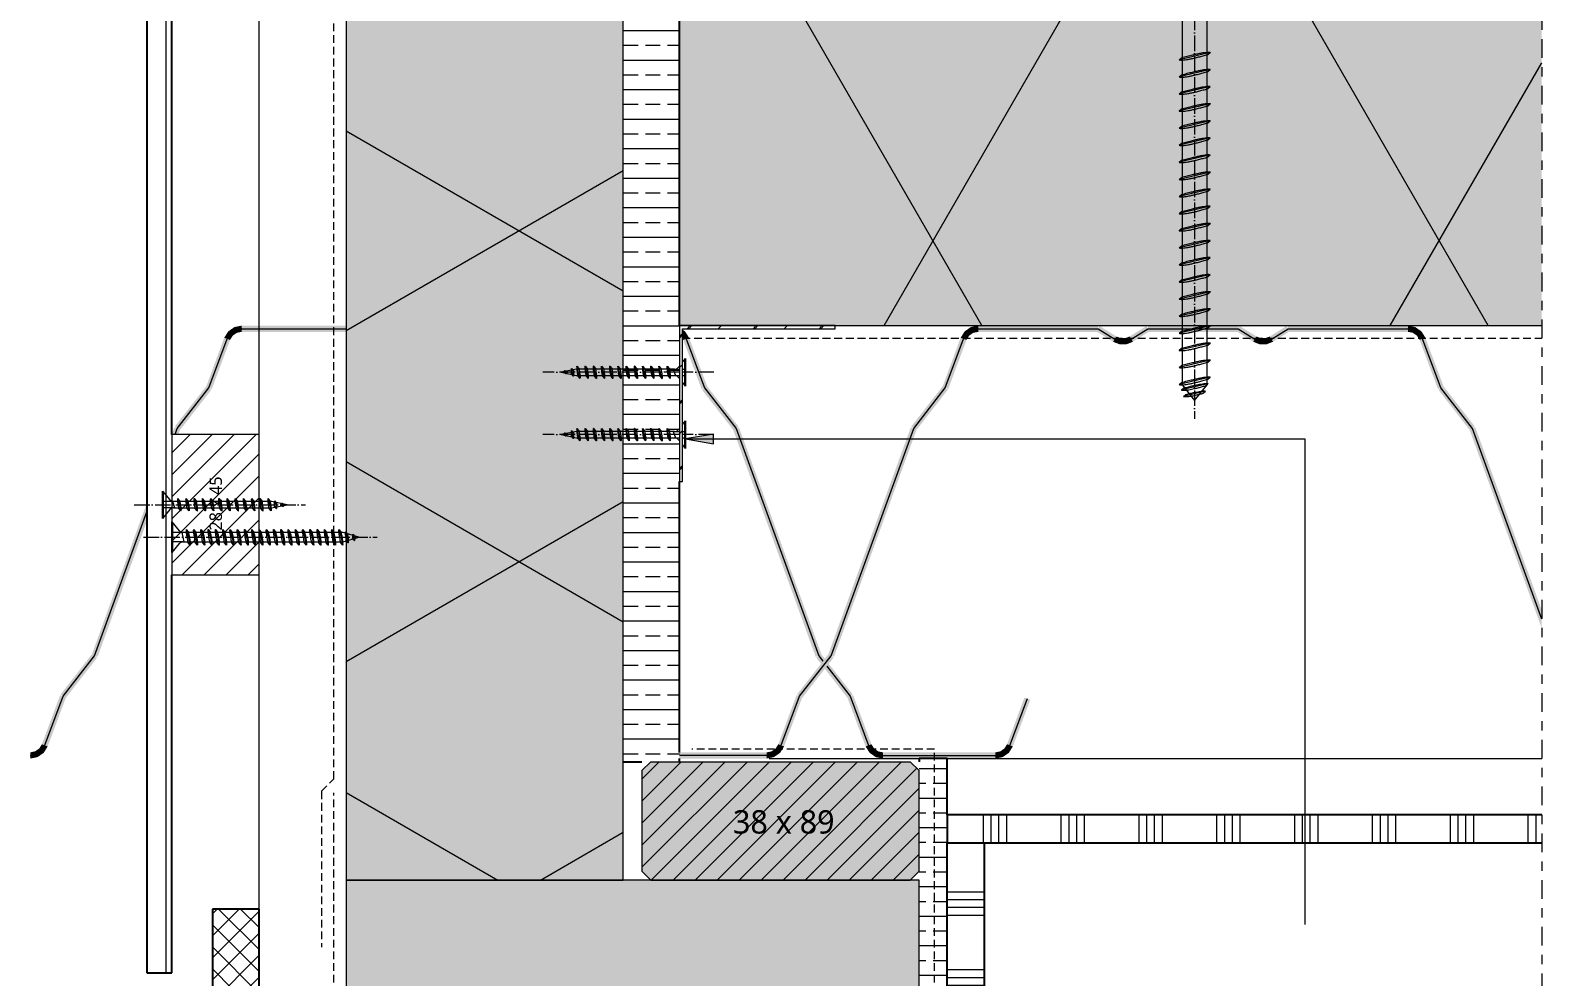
# Model space of a CAD drawing. Header units: millimetres. Extents: x 2927 to 18500, y -7154 to 6447.
# Drawn here: x 14378.9 to 14864.4, y 890.2 to 1194.1 of the extents above; entities that cross this region are included whole.
import ezdxf

# ---------------------------------------------------------------- set-up
doc = ezdxf.new("R2010")
doc.units = ezdxf.units.MM
for name, pattern in [('MV_center', [15, 6, -3, 3, -3]), ('MV_hartlijn_staal', [6.6, 5, -0.8, 0, -0.8]), ('MV_hidden', [3.75, 2.5, -1.25])]:
    doc.linetypes.add(name, pattern=pattern)
for name, color, linetype, lineweight in [('A-ANNO-NOTE', 131, 'Continuous', 18), ('A-DETL', 90, 'Continuous', 13), ('A-DETL-GENF', 92, 'Continuous', 18), ('A-DETL-MEDM', 33, 'Continuous', 18), ('G-ANNO-TEXT', 231, 'Continuous', 13)]:
    doc.layers.add(name, color=color, linetype=linetype, lineweight=lineweight)
doc.styles.add('Segoe UI', font='segoeui.ttf', dxfattribs={"height": 7.5})
doc.styles.add('Segoe UI_1', font='segoeui.ttf', dxfattribs={"height": 4})
pattern_1 = [(0, (0, 0), (0, 9.476), []), (0, (0, 4.738), (0, 9.476), [4.738, -2.369])]

# ---------------------------------------------------------------- blocks, each defined once
blk = doc.blocks.new('42_isolatie - Type 1-V307-Details Domera')
at = {"layer": 'A-DETL-GENF'}
blk.add_hatch(color=256, dxfattribs=at).paths.add_polyline_path([(63.4, 0.8), (351.28, 0.8), (351.28, 184.8), (63.4, 184.8), (63.4, 102.02)])
at = {"layer": 'A-DETL-GENF', "lineweight": 13}
h = blk.add_hatch(dxfattribs=at)
h.set_pattern_fill('FP_24', color=256, style=0, pattern_type=2)
h.set_pattern_definition([(60, (-2126.39, 181.76), (-155.885, 90), []), (120, (-2126.39, 181.76), (-155.885, -90), [])])
h.paths.add_polyline_path([(63.4, 0.8), (351.28, 0.8), (351.28, 184.8), (63.4, 184.8), (63.4, 102.02)])
at = {"layer": 'A-DETL-GENF'}
for p, q in [((351.28, 184.8), (63.4, 184.8)), ((351.28, 184.8), (63.4, 184.8)), ((351.28, 95.8), (351.28, 184.8)), ((351.28, 89.8), (351.28, 95.8)), ((351.28, 89.8), (351.28, 95.8)), ((351.28, 86.97), (351.28, 89.8)), ((351.28, 3.63), (351.28, 86.97)), ((63.4, 0.8), (351.28, 0.8)), ((63.4, 0.8), (351.28, 0.8)), ((351.28, 0.8), (351.28, 3.63))]:
    blk.add_line(p, q, dxfattribs=at)
blk = doc.blocks.new('42_isolatie - Type 1-V308-Details Domera')
at = {"layer": 'A-DETL-GENF'}
blk.add_hatch(color=256, dxfattribs=at).paths.add_polyline_path([(251.37, 0.8), (277.28, 0.8), (277.28, 140.8), (124.28, 140.8), (94.28, 110.8), (0.28, 110.8), (0.28, 0.8), (236.66, 0.8)])
at = {"layer": 'A-DETL-GENF', "lineweight": 13}
h = blk.add_hatch(dxfattribs=at)
h.set_pattern_fill('FP_247', color=256, style=0, pattern_type=2)
h.set_pattern_definition([(60, (-857.8, 704), (-121.936, 70.4), []), (120, (-857.8, 704), (-121.936, -70.4), [])])
h.paths.add_polyline_path([(251.37, 0.8), (277.28, 0.8), (277.28, 140.8), (124.28, 140.8), (94.28, 110.8), (0.28, 110.8), (0.28, 0.8), (236.66, 0.8)])
at = {"layer": 'A-DETL-GENF'}
for p, q in [((0.28, 110.8), (0.28, 0.8)), ((0.28, 0.8), (50.28, 0.8)), ((50.28, 0.8), (96.26, 0.8)), ((50.28, 0.8), (96.26, 0.8)), ((96.26, 0.8), (134.78, 0.8)), ((134.78, 0.8), (150.78, 0.8)), ((134.78, 0.8), (150.78, 0.8)), ((150.78, 0.8), (179.78, 0.8)), ((179.78, 0.8), (195.78, 0.8)), ((179.78, 0.8), (195.78, 0.8)), ((195.78, 0.8), (234.3, 0.8)), ((234.3, 0.8), (277.28, 0.8)), ((234.3, 0.8), (277.28, 0.8))]:
    blk.add_line(p, q, dxfattribs=at)
blk = doc.blocks.new('42_isolatie - Type 1-4084902-Details Domera')
at = {"layer": 'A-DETL-GENF'}
blk.add_hatch(color=256, dxfattribs=at).paths.add_polyline_path([(0.28, 0.8), (352.28, 0.8), (352.28, 89.8), (0.28, 89.8), (0.28, 7.02)])
at = {"layer": 'A-DETL-GENF', "lineweight": 13}
h = blk.add_hatch(dxfattribs=at)
h.set_pattern_fill('FP_28', color=256, style=0, pattern_type=2)
h.set_pattern_definition([(60, (-357.56, 184.11), (-79.674, 46), []), (120, (-357.56, 184.11), (-79.674, -46), [])])
h.paths.add_polyline_path([(0.28, 0.8), (352.28, 0.8), (352.28, 89.8), (0.28, 89.8), (0.28, 7.02)])
at = {"layer": 'A-DETL-GENF'}
for p, q in [((352.28, 89.8), (0.28, 89.8)), ((0.28, 89.8), (0.28, 0.8)), ((352.28, 89.8), (0.28, 89.8)), ((0.28, 89.8), (0.28, 0.8)), ((352.28, 0.8), (352.28, 89.8)), ((352.28, 0.8), (352.28, 89.8)), ((0.28, 0.8), (352.28, 0.8)), ((0.28, 0.8), (352.28, 0.8))]:
    blk.add_line(p, q, dxfattribs=at)
blk = doc.blocks.new('28 schroeven 2D - Tellerkop-schroef 10_0x160mm-3429623-Details Domera')
at = {"layer": 'A-DETL-GENF', "linetype": 'MV_hartlijn_staal', "lineweight": 13}
for p, q in [((0, 9.1), (0, 6)), ((0, 4), (0, -165.9))]:
    blk.add_line(p, q, dxfattribs=at)
at = {"layer": 'A-DETL-GENF', "lineweight": 5}
for p, q in [((-16, 0), (-16, 1)), ((-16, 1), (-15, 1)), ((16, 1), (15, 1)), ((16, 0), (16, 1)), ((-16, 0), (16, 0)), ((-4, -3.55), (-4, -155)), ((4, -155), (4, -3.55)), ((5, -48.31), (-5, -50.64)), ((4.25, -48.95), (5, -48.31)), ((-5, -50.64), (-4.25, -50)), ((5, -53.8), (-5, -56.13)), ((-5, -56.13), (-4.25, -55.49)), ((4.25, -54.44), (5, -53.8)), ((5, -59.29), (-5, -61.61)), ((-5, -61.61), (-4.25, -60.97)), ((4.25, -59.93), (5, -59.29)), ((5, -64.77), (-5, -67.1)), ((-5, -67.1), (-4.25, -66.46)), ((4.25, -65.41), (5, -64.77)), ((5, -70.26), (-5, -72.59)), ((-5, -72.59), (-4.25, -71.95)), ((4.25, -70.9), (5, -70.26)), ((5, -75.75), (-5, -78.08)), ((-5, -78.08), (-4.25, -77.44)), ((4.25, -76.39), (5, -75.75)), ((5, -81.23), (-5, -83.56)), ((4.25, -81.87), (5, -81.23)), ((-5, -83.56), (-4.25, -82.92)), ((5, -86.72), (-5, -89.05)), ((4.25, -87.36), (5, -86.72)), ((-5, -89.05), (-4.25, -88.41)), ((5, -92.21), (-5, -94.54)), ((4.25, -92.85), (5, -92.21)), ((-5, -94.54), (-4.25, -93.9)), ((5, -97.7), (-5, -100.02)), ((-5, -100.02), (-4.25, -99.38)), ((4.25, -98.34), (5, -97.7)), ((5, -103.18), (-5, -105.51)), ((-5, -105.51), (-4.25, -104.87)), ((4.25, -103.82), (5, -103.18)), ((5, -108.67), (-5, -111)), ((-5, -111), (-4.25, -110.36)), ((4.25, -109.31), (5, -108.67)), ((5, -114.16), (-5, -116.48)), ((-5, -116.48), (-4.25, -115.84)), ((4.25, -114.8), (5, -114.16)), ((5, -119.64), (-5, -121.97)), ((-5, -121.97), (-4.25, -121.33)), ((4.25, -120.28), (5, -119.64)), ((5, -125.13), (-5, -127.46)), ((4.25, -125.77), (5, -125.13)), ((-5, -127.46), (-4.25, -126.82)), ((5, -130.62), (-5, -132.95)), ((4.25, -131.26), (5, -130.62)), ((-5, -132.95), (-4.25, -132.31)), ((5, -136.1), (-5, -138.43)), ((-5, -138.43), (-4.25, -137.79)), ((4.25, -136.74), (5, -136.1)), ((5, -141.59), (-5, -143.92)), ((-5, -143.92), (-4.25, -143.28)), ((4.25, -142.23), (5, -141.59)), ((5, -147.08), (-5, -149.41)), ((-5, -149.41), (-4.25, -148.77)), ((4.25, -147.72), (5, -147.08)), ((5, -152.57), (-5, -154.89)), ((-5, -154.89), (-4.25, -154.25)), ((4.26, -154.67), (-4.26, -156.66)), ((-4, -155), (0, -160)), ((0, -160), (4, -155)), ((3.51, -155.31), (4.26, -154.67)), ((4.25, -153.21), (5, -152.57)), ((-4.26, -156.66), (-3.51, -156.02)), ((3.52, -157.07), (-3.52, -158.71)), ((-3.52, -158.71), (-2.77, -158.07)), ((2.77, -157.71), (3.52, -157.07))]:
    blk.add_line(p, q, dxfattribs=at)
at = {"layer": 'A-DETL-GENF'}
for p, q in [((-4, -3.55), (-4, 0)), ((4, -3.55), (4, 0))]:
    blk.add_line(p, q, dxfattribs=at)
at = {"layer": 'A-DETL-GENF', "lineweight": 5}
for centre, start, end in [((-6.79, 0.41), 154.1259, 175.8741), ((6.79, 0.41), 4.1259, 25.8741)]:
    blk.add_arc(centre, 8.23, start, end, dxfattribs=at)
for points in [[(-4.25, -50), (4.37, -47.74), (5, -48.31)], [(-5, -50.64), (-3.5, -51.2), (4.25, -48.95)], [(-5, -56.13), (-3.5, -56.69), (4.25, -54.44)], [(-4.25, -55.49), (4.37, -53.23), (5, -53.8)], [(-5, -61.61), (-3.5, -62.17), (4.25, -59.93)], [(-4.25, -60.97), (4.37, -58.71), (5, -59.29)], [(-5, -67.1), (-3.5, -67.66), (4.25, -65.41)], [(-4.25, -66.46), (4.37, -64.2), (5, -64.77)], [(-5, -72.59), (-3.5, -73.15), (4.25, -70.9)], [(-4.25, -71.95), (4.37, -69.69), (5, -70.26)], [(-5, -78.08), (-3.5, -78.63), (4.25, -76.39)], [(-4.25, -77.44), (4.37, -75.17), (5, -75.75)], [(-5, -83.56), (-3.5, -84.12), (4.25, -81.87)], [(-4.25, -82.92), (4.37, -80.66), (5, -81.23)], [(-5, -89.05), (-3.5, -89.61), (4.25, -87.36)], [(-4.25, -88.41), (4.37, -86.15), (5, -86.72)], [(-4.25, -93.9), (4.37, -91.63), (5, -92.21)], [(-5, -94.54), (-3.5, -95.1), (4.25, -92.85)], [(-5, -100.02), (-3.5, -100.58), (4.25, -98.34)], [(-4.25, -99.38), (4.37, -97.12), (5, -97.7)], [(-5, -105.51), (-3.5, -106.07), (4.25, -103.82)], [(-4.25, -104.87), (4.37, -102.61), (5, -103.18)], [(-5, -111), (-3.5, -111.56), (4.25, -109.31)], [(-4.25, -110.36), (4.37, -108.1), (5, -108.67)], [(-5, -116.48), (-3.5, -117.04), (4.25, -114.8)], [(-4.25, -115.84), (4.37, -113.58), (5, -114.16)], [(-5, -121.97), (-3.5, -122.53), (4.25, -120.28)], [(-4.25, -121.33), (4.37, -119.07), (5, -119.64)], [(-5, -127.46), (-3.5, -128.02), (4.25, -125.77)], [(-4.25, -126.82), (4.37, -124.56), (5, -125.13)], [(-4.25, -132.31), (4.37, -130.04), (5, -130.62)], [(-5, -132.95), (-3.5, -133.5), (4.25, -131.26)], [(-5, -138.43), (-3.5, -138.99), (4.25, -136.74)], [(-4.25, -137.79), (4.37, -135.53), (5, -136.1)], [(-5, -143.92), (-3.5, -144.48), (4.25, -142.23)], [(-4.25, -143.28), (4.37, -141.02), (5, -141.59)], [(-5, -149.41), (-3.5, -149.97), (4.25, -147.72)], [(-4.25, -148.77), (4.37, -146.51), (5, -147.08)], [(-5, -154.89), (-3.5, -155.45), (4.25, -153.21)], [(-4.26, -156.66), (-3.01, -157.14), (3.51, -155.31)], [(-4.25, -154.25), (4.37, -151.99), (5, -152.57)], [(-3.51, -156.02), (3.73, -154.19), (4.26, -154.67)], [(-3.52, -158.71), (-2.51, -159.11), (2.77, -157.71)], [(-2.77, -158.07), (3.1, -156.67), (3.52, -157.07)]]:
    blk.add_open_spline(points, degree=2, dxfattribs=at)
blk = doc.blocks.new('00 hout-rechthoekig - SLS 38x89-V310-Details Domera')
at = {"layer": 'A-DETL-GENF'}
blk.add_hatch(color=256, dxfattribs=at).paths.add_polyline_path([(2.83, -38), (86.17, -38), (89, -35.17), (89, -2.83), (86.17, 0), (2.83, 0), (0, -2.83), (0, -35.17)])
at = {"layer": 'A-DETL-MEDM', "lineweight": 13}
h = blk.add_hatch(dxfattribs=at)
h.set_pattern_fill('FP_366', color=256, style=0, pattern_type=2)
h.set_pattern_definition([(45, (-14575.36, -959.262), (-3.5355339, 3.5355339), [])])
h.paths.add_polyline_path([(2.83, -38), (86.17, -38), (89, -35.17), (89, -2.83), (86.17, 0), (2.83, 0), (0, -2.83), (0, -35.17)])
at = {"layer": 'A-DETL-MEDM'}
for p, q in [((0, -2.83), (2.83, 0)), ((2.83, 0), (0, -2.83)), ((2.83, 0), (86.17, 0)), ((86.17, 0), (89, -2.83)), ((0, -2.83), (0, -35.17)), ((86.17, 0), (89, -2.83)), ((89, -35.17), (89, -2.83)), ((2.83, -38), (0, -35.17)), ((0, -35.17), (2.83, -38)), ((2.83, -38), (86.17, -38)), ((89, -35.17), (86.17, -38)), ((86.17, -38), (89, -35.17))]:
    blk.add_line(p, q, dxfattribs=at)
blk = doc.blocks.new('28 schroeven 2D - Verzonken schroef 4_0x40mm-V291-Details Domera')
at = {"layer": 'A-DETL-GENF', "linetype": 'MV_hartlijn_staal', "lineweight": 13}
for p, q in [((0, 9.1), (0, -1)), ((0, -2), (0, -45.9))]:
    blk.add_line(p, q, dxfattribs=at)
at = {"layer": 'A-DETL-GENF', "lineweight": 5}
for p, q in [((-4.4, 0), (4.4, 0)), ((-3.21, -1), (-4.4, 0)), ((4.4, 0), (3.21, -1)), ((-4.04, -0.3), (4.04, -0.3)), ((-1.54, -2.4), (-2.02, -2)), ((-1, -4), (1.03, -3.26)), ((-1, -3.55), (-1, -35)), ((1, -35), (1, -3.55)), ((2.02, -2), (1.54, -2.4)), ((2, -4.97), (-2, -5.9)), ((-2, -5.9), (-1.25, -5.26)), ((2, -7.6), (-2, -8.54)), ((-2, -8.54), (-1.25, -7.9)), ((1.25, -5.61), (2, -4.97)), ((1.25, -8.24), (2, -7.6)), ((2, -10.24), (-2, -11.17)), ((-2, -11.17), (-1.25, -10.53)), ((2, -12.88), (-2, -13.81)), ((-2, -13.81), (-1.25, -13.17)), ((1.25, -10.88), (2, -10.24)), ((1.25, -13.52), (2, -12.88)), ((2, -15.51), (-2, -16.44)), ((-2, -16.44), (-1.25, -15.8)), ((2, -18.15), (-2, -19.08)), ((-2, -19.08), (-1.25, -18.44)), ((1.25, -16.15), (2, -15.51)), ((1.25, -18.79), (2, -18.15)), ((2, -20.78), (-2, -21.71)), ((-2, -21.71), (-1.25, -21.07)), ((2, -23.42), (-2, -24.35)), ((-2, -24.35), (-1.25, -23.71)), ((1.25, -21.42), (2, -20.78)), ((1.25, -24.06), (2, -23.42)), ((2, -26.06), (-2, -26.99)), ((-2, -26.99), (-1.25, -26.35)), ((2, -28.69), (-2, -29.62)), ((-2, -29.62), (-1.25, -28.98)), ((1.25, -26.7), (2, -26.06)), ((1.25, -29.33), (2, -28.69)), ((2, -31.33), (-2, -32.26)), ((-2, -32.26), (-1.25, -31.62)), ((2, -33.96), (-2, -34.89)), ((1.25, -31.97), (2, -31.33)), ((1.25, -34.6), (2, -33.96)), ((-2, -34.89), (-1.25, -34.25)), ((-1.26, -36.66), (-0.51, -36.02)), ((1.26, -36.07), (-1.26, -36.66)), ((-1, -35), (0, -40)), ((-0.52, -38.71), (0.23, -38.07)), ((0.52, -38.47), (-0.52, -38.71)), ((-0.23, -39.11), (0.52, -38.47)), ((0, -40), (1, -35)), ((0.51, -36.71), (1.26, -36.07))]:
    blk.add_line(p, q, dxfattribs=at)
at = {"layer": 'A-DETL-GENF'}
for p, q in [((-1, -1), (-1, 0)), ((1, -1), (1, 0)), ((-1, -3.55), (-1, -2)), ((1, -3.55), (1, -2))]:
    blk.add_line(p, q, dxfattribs=at)
at = {"layer": 'A-DETL-GENF', "lineweight": 5}
for centre, start, end in [((-2.5, -3.55), 360, 50), ((2.5, -3.55), 130, 180)]:
    blk.add_arc(centre, 1.5, start, end, dxfattribs=at)
for points in [[(-2, -5.9), (-1.5, -6.14), (1.25, -5.61)], [(-2, -8.54), (-1.5, -8.78), (1.25, -8.24)], [(-1.25, -5.26), (1.8, -4.75), (2, -4.97)], [(-1.25, -7.9), (1.8, -7.39), (2, -7.6)], [(-2, -11.17), (-1.5, -11.41), (1.25, -10.88)], [(-2, -13.81), (-1.5, -14.05), (1.25, -13.52)], [(-1.25, -10.53), (1.8, -10.02), (2, -10.24)], [(-1.25, -13.17), (1.8, -12.66), (2, -12.88)], [(-2, -16.44), (-1.5, -16.68), (1.25, -16.15)], [(-2, -19.08), (-1.5, -19.32), (1.25, -18.79)], [(-1.25, -15.8), (1.8, -15.29), (2, -15.51)], [(-1.25, -18.44), (1.8, -17.93), (2, -18.15)], [(-2, -21.71), (-1.5, -21.96), (1.25, -21.42)], [(-2, -24.35), (-1.5, -24.59), (1.25, -24.06)], [(-1.25, -21.07), (1.8, -20.57), (2, -20.78)], [(-1.25, -23.71), (1.8, -23.2), (2, -23.42)], [(-2, -26.99), (-1.5, -27.23), (1.25, -26.7)], [(-1.25, -26.35), (1.8, -25.84), (2, -26.06)], [(-1.25, -28.98), (1.8, -28.47), (2, -28.69)], [(-2, -29.62), (-1.5, -29.86), (1.25, -29.33)], [(-2, -32.26), (-1.5, -32.5), (1.25, -31.97)], [(-1.25, -31.62), (1.8, -31.11), (2, -31.33)], [(-1.25, -34.25), (1.8, -33.74), (2, -33.96)], [(-2, -34.89), (-1.5, -35.13), (1.25, -34.6)], [(-1.26, -36.66), (-1, -36.82), (0.51, -36.71)], [(-0.52, -38.71), (-0.51, -38.79), (-0.23, -39.11)], [(-0.51, -36.02), (1.16, -35.94), (1.26, -36.07)], [(0.23, -38.07), (0.53, -38.42), (0.52, -38.47)]]:
    blk.add_open_spline(points, degree=2, dxfattribs=at)
blk = doc.blocks.new('00 hout rechthoekig - 28x45-V312-Details Domera')
at = {"layer": 'A-DETL-GENF', "lineweight": 13}
h = blk.add_hatch(dxfattribs=at)
h.set_pattern_fill('FP_368', color=256, style=0, pattern_type=2)
h.set_pattern_definition([(315, (-1019.262, 14424.36), (3.5355339, 3.5355339), [])])
h.paths.add_polyline_path([(0, -28), (45, -28), (45, 0), (0, 0)])
at = {"layer": 'A-DETL-MEDM'}
for p, q in [((45, 0), (0, 0)), ((0, 0), (0, -28)), ((45, -28), (45, 0)), ((0, -28), (45, -28))]:
    blk.add_line(p, q, dxfattribs=at)
blk = doc.blocks.new('28 schroeven 2D - Verzonken schroef 5_0x60mm-3245535-Details Domera')
at = {"layer": 'A-DETL-GENF', "linetype": 'MV_hartlijn_staal', "lineweight": 13}
blk.add_line((0, 9.1), (0, -65.9), dxfattribs=at)
at = {"layer": 'A-DETL-GENF', "lineweight": 5}
for p, q in [((-4.9, 0), (4.9, 0)), ((-2.04, -2.4), (-4.9, 0)), ((4.9, 0), (2.04, -2.4)), ((-4.54, -0.3), (4.54, -0.3)), ((2.5, -4.74), (-2.5, -5.9)), ((-1.5, -4), (1.53, -3.26)), ((-1.5, -3.55), (-1.5, -55)), ((1.5, -55), (1.5, -3.55)), ((1.75, -5.38), (2.5, -4.74)), ((-2.5, -5.9), (-1.75, -5.26)), ((2.5, -7.07), (-2.5, -8.23)), ((-2.5, -8.23), (-1.75, -7.59)), ((2.5, -9.4), (-2.5, -10.57)), ((1.75, -7.71), (2.5, -7.07)), ((1.75, -10.04), (2.5, -9.4)), ((-2.5, -10.57), (-1.75, -9.93)), ((2.5, -11.73), (-2.5, -12.9)), ((-2.5, -12.9), (-1.75, -12.26)), ((2.5, -14.07), (-2.5, -15.23)), ((1.75, -12.37), (2.5, -11.73)), ((1.75, -14.71), (2.5, -14.07)), ((-2.5, -15.23), (-1.75, -14.59)), ((2.5, -16.4), (-2.5, -17.56)), ((-2.5, -17.56), (-1.75, -16.92)), ((2.5, -18.73), (-2.5, -19.9)), ((-2.5, -19.9), (-1.75, -19.26)), ((1.75, -17.04), (2.5, -16.4)), ((1.75, -19.37), (2.5, -18.73)), ((2.5, -21.07), (-2.5, -22.23)), ((-2.5, -22.23), (-1.75, -21.59)), ((2.5, -23.4), (-2.5, -24.56)), ((-2.5, -24.56), (-1.75, -23.92)), ((1.75, -21.71), (2.5, -21.07)), ((1.75, -24.04), (2.5, -23.4)), ((2.5, -25.73), (-2.5, -26.9)), ((-2.5, -26.9), (-1.75, -26.26)), ((2.5, -28.07), (-2.5, -29.23)), ((-2.5, -29.23), (-1.75, -28.59)), ((1.75, -26.37), (2.5, -25.73)), ((1.75, -28.71), (2.5, -28.07)), ((2.5, -30.4), (-2.5, -31.56)), ((-2.5, -31.56), (-1.75, -30.92)), ((2.5, -32.73), (-2.5, -33.9)), ((-2.5, -33.9), (-1.75, -33.26)), ((1.75, -31.04), (2.5, -30.4)), ((1.75, -33.37), (2.5, -32.73)), ((2.5, -35.07), (-2.5, -36.23)), ((-2.5, -36.23), (-1.75, -35.59)), ((2.5, -37.4), (-2.5, -38.56)), ((-2.5, -38.56), (-1.75, -37.92)), ((1.75, -35.71), (2.5, -35.07)), ((1.75, -38.04), (2.5, -37.4)), ((2.5, -39.73), (-2.5, -40.9)), ((-2.5, -40.9), (-1.75, -40.26)), ((2.5, -42.06), (-2.5, -43.23)), ((-2.5, -43.23), (-1.75, -42.59)), ((1.75, -40.37), (2.5, -39.73)), ((1.75, -42.7), (2.5, -42.06)), ((2.5, -44.4), (-2.5, -45.56)), ((-2.5, -45.56), (-1.75, -44.92)), ((2.5, -46.73), (-2.5, -47.89)), ((-2.5, -47.89), (-1.75, -47.25)), ((1.75, -45.04), (2.5, -44.4)), ((1.75, -47.37), (2.5, -46.73)), ((2.5, -49.06), (-2.5, -50.23)), ((-2.5, -50.23), (-1.75, -49.59)), ((2.5, -51.4), (-2.5, -52.56)), ((-2.5, -52.56), (-1.75, -51.92)), ((1.75, -49.7), (2.5, -49.06)), ((1.75, -52.04), (2.5, -51.4)), ((2.5, -53.73), (-2.5, -54.89)), ((-2.5, -54.89), (-1.75, -54.25)), ((1.76, -55.84), (-1.76, -56.66)), ((-1.76, -56.66), (-1.01, -56.02)), ((-1.5, -55), (0, -60)), ((-1.02, -58.71), (-0.27, -58.07)), ((1.02, -58.23), (-1.02, -58.71)), ((0, -60), (1.5, -55)), ((0.27, -58.87), (1.02, -58.23)), ((1.01, -56.48), (1.76, -55.84)), ((1.75, -54.37), (2.5, -53.73))]:
    blk.add_line(p, q, dxfattribs=at)
at = {"layer": 'A-DETL-GENF'}
for p, q in [((-1.5, -3.55), (-1.5, 0)), ((1.5, -3.55), (1.5, 0))]:
    blk.add_line(p, q, dxfattribs=at)
at = {"layer": 'A-DETL-GENF', "lineweight": 5}
for centre, start, end in [((-3, -3.55), 360, 50), ((3, -3.55), 130, 180)]:
    blk.add_arc(centre, 1.5, start, end, dxfattribs=at)
for points in [[(-1.75, -5.26), (2.23, -4.46), (2.5, -4.74)], [(-2.5, -5.9), (-1.83, -6.19), (1.75, -5.38)], [(-2.5, -8.23), (-1.83, -8.53), (1.75, -7.71)], [(-1.75, -7.59), (2.23, -6.79), (2.5, -7.07)], [(-1.75, -9.93), (2.23, -9.12), (2.5, -9.4)], [(-2.5, -10.57), (-1.83, -10.86), (1.75, -10.04)], [(-2.5, -12.9), (-1.83, -13.19), (1.75, -12.37)], [(-1.75, -12.26), (2.23, -11.46), (2.5, -11.73)], [(-1.75, -14.59), (2.23, -13.79), (2.5, -14.07)], [(-2.5, -15.23), (-1.83, -15.53), (1.75, -14.71)], [(-2.5, -17.56), (-1.83, -17.86), (1.75, -17.04)], [(-2.5, -19.9), (-1.83, -20.19), (1.75, -19.37)], [(-1.75, -16.92), (2.23, -16.12), (2.5, -16.4)], [(-1.75, -19.26), (2.23, -18.46), (2.5, -18.73)], [(-2.5, -22.23), (-1.83, -22.52), (1.75, -21.71)], [(-2.5, -24.56), (-1.83, -24.86), (1.75, -24.04)], [(-1.75, -21.59), (2.23, -20.79), (2.5, -21.07)], [(-1.75, -23.92), (2.23, -23.12), (2.5, -23.4)], [(-2.5, -26.9), (-1.83, -27.19), (1.75, -26.37)], [(-2.5, -29.23), (-1.83, -29.52), (1.75, -28.71)], [(-1.75, -26.26), (2.23, -25.46), (2.5, -25.73)], [(-1.75, -28.59), (2.23, -27.79), (2.5, -28.07)], [(-2.5, -31.56), (-1.83, -31.86), (1.75, -31.04)], [(-2.5, -33.9), (-1.83, -34.19), (1.75, -33.37)], [(-1.75, -30.92), (2.23, -30.12), (2.5, -30.4)], [(-1.75, -33.26), (2.23, -32.46), (2.5, -32.73)], [(-2.5, -36.23), (-1.83, -36.52), (1.75, -35.71)], [(-2.5, -38.56), (-1.83, -38.86), (1.75, -38.04)], [(-1.75, -35.59), (2.23, -34.79), (2.5, -35.07)], [(-1.75, -37.92), (2.23, -37.12), (2.5, -37.4)], [(-2.5, -40.9), (-1.83, -41.19), (1.75, -40.37)], [(-2.5, -43.23), (-1.83, -43.52), (1.75, -42.7)], [(-1.75, -40.26), (2.23, -39.45), (2.5, -39.73)], [(-1.75, -42.59), (2.23, -41.79), (2.5, -42.06)], [(-2.5, -45.56), (-1.83, -45.86), (1.75, -45.04)], [(-2.5, -47.89), (-1.83, -48.19), (1.75, -47.37)], [(-1.75, -44.92), (2.23, -44.12), (2.5, -44.4)], [(-1.75, -47.25), (2.23, -46.45), (2.5, -46.73)], [(-2.5, -50.23), (-1.83, -50.52), (1.75, -49.7)], [(-2.5, -52.56), (-1.83, -52.85), (1.75, -52.04)], [(-1.75, -49.59), (2.23, -48.79), (2.5, -49.06)], [(-1.75, -51.92), (2.23, -51.12), (2.5, -51.4)], [(-2.5, -54.89), (-1.83, -55.19), (1.75, -54.37)], [(-1.76, -56.66), (-1.34, -56.87), (1.01, -56.48)], [(-1.75, -54.25), (2.23, -53.45), (2.5, -53.73)], [(-1.01, -56.02), (1.59, -55.65), (1.76, -55.84)], [(-0.27, -58.07), (0.96, -58.13), (1.02, -58.23)], [(-1.02, -58.71), (-0.85, -58.85), (0.27, -58.87)]]:
    blk.add_open_spline(points, degree=2, dxfattribs=at)
blk = doc.blocks.new('28 schroeven 2D - Verzonken schroef 4_0x40mm-3245472-Details Domera')
at = {"layer": 'A-DETL-GENF', "linetype": 'MV_hartlijn_staal', "lineweight": 13}
blk.add_line((0, 9.1), (0, -45.9), dxfattribs=at)
at = {"layer": 'A-DETL-GENF', "lineweight": 5}
for p, q in [((-4.4, 0), (4.4, 0)), ((-1.54, -2.4), (-4.4, 0)), ((4.4, 0), (1.54, -2.4)), ((-4.04, -0.3), (4.04, -0.3)), ((-1, -4), (1.03, -3.26)), ((-1, -3.55), (-1, -35)), ((1, -35), (1, -3.55)), ((2, -4.97), (-2, -5.9)), ((-2, -5.9), (-1.25, -5.26)), ((2, -7.6), (-2, -8.54)), ((-2, -8.54), (-1.25, -7.9)), ((1.25, -5.61), (2, -4.97)), ((1.25, -8.24), (2, -7.6)), ((2, -10.24), (-2, -11.17)), ((-2, -11.17), (-1.25, -10.53)), ((2, -12.88), (-2, -13.81)), ((-2, -13.81), (-1.25, -13.17)), ((1.25, -10.88), (2, -10.24)), ((1.25, -13.52), (2, -12.88)), ((2, -15.51), (-2, -16.44)), ((-2, -16.44), (-1.25, -15.8)), ((2, -18.15), (-2, -19.08)), ((-2, -19.08), (-1.25, -18.44)), ((1.25, -16.15), (2, -15.51)), ((1.25, -18.79), (2, -18.15)), ((2, -20.78), (-2, -21.71)), ((-2, -21.71), (-1.25, -21.07)), ((2, -23.42), (-2, -24.35)), ((-2, -24.35), (-1.25, -23.71)), ((1.25, -21.42), (2, -20.78)), ((1.25, -24.06), (2, -23.42)), ((2, -26.06), (-2, -26.99)), ((-2, -26.99), (-1.25, -26.35)), ((2, -28.69), (-2, -29.62)), ((-2, -29.62), (-1.25, -28.98)), ((1.25, -26.7), (2, -26.06)), ((1.25, -29.33), (2, -28.69)), ((2, -31.33), (-2, -32.26)), ((-2, -32.26), (-1.25, -31.62)), ((2, -33.96), (-2, -34.89)), ((1.25, -31.97), (2, -31.33)), ((1.25, -34.6), (2, -33.96)), ((-2, -34.89), (-1.25, -34.25)), ((-1.26, -36.66), (-0.51, -36.02)), ((1.26, -36.07), (-1.26, -36.66)), ((-1, -35), (0, -40)), ((-0.52, -38.71), (0.23, -38.07)), ((0.52, -38.47), (-0.52, -38.71)), ((-0.23, -39.11), (0.52, -38.47)), ((0, -40), (1, -35)), ((0.51, -36.71), (1.26, -36.07))]:
    blk.add_line(p, q, dxfattribs=at)
at = {"layer": 'A-DETL-GENF'}
for p, q in [((-1, -3.55), (-1, 0)), ((1, -3.55), (1, 0))]:
    blk.add_line(p, q, dxfattribs=at)
at = {"layer": 'A-DETL-GENF', "lineweight": 5}
for centre, start, end in [((-2.5, -3.55), 360, 50), ((2.5, -3.55), 130, 180)]:
    blk.add_arc(centre, 1.5, start, end, dxfattribs=at)
for points in [[(-2, -5.9), (-1.5, -6.14), (1.25, -5.61)], [(-2, -8.54), (-1.5, -8.78), (1.25, -8.24)], [(-1.25, -5.26), (1.8, -4.75), (2, -4.97)], [(-1.25, -7.9), (1.8, -7.39), (2, -7.6)], [(-2, -11.17), (-1.5, -11.41), (1.25, -10.88)], [(-2, -13.81), (-1.5, -14.05), (1.25, -13.52)], [(-1.25, -10.53), (1.8, -10.02), (2, -10.24)], [(-1.25, -13.17), (1.8, -12.66), (2, -12.88)], [(-2, -16.44), (-1.5, -16.68), (1.25, -16.15)], [(-2, -19.08), (-1.5, -19.32), (1.25, -18.79)], [(-1.25, -15.8), (1.8, -15.29), (2, -15.51)], [(-1.25, -18.44), (1.8, -17.93), (2, -18.15)], [(-2, -21.71), (-1.5, -21.96), (1.25, -21.42)], [(-2, -24.35), (-1.5, -24.59), (1.25, -24.06)], [(-1.25, -21.07), (1.8, -20.57), (2, -20.78)], [(-1.25, -23.71), (1.8, -23.2), (2, -23.42)], [(-2, -26.99), (-1.5, -27.23), (1.25, -26.7)], [(-1.25, -26.35), (1.8, -25.84), (2, -26.06)], [(-1.25, -28.98), (1.8, -28.47), (2, -28.69)], [(-2, -29.62), (-1.5, -29.86), (1.25, -29.33)], [(-2, -32.26), (-1.5, -32.5), (1.25, -31.97)], [(-1.25, -31.62), (1.8, -31.11), (2, -31.33)], [(-1.25, -34.25), (1.8, -33.74), (2, -33.96)], [(-2, -34.89), (-1.5, -35.13), (1.25, -34.6)], [(-1.26, -36.66), (-1, -36.82), (0.51, -36.71)], [(-0.52, -38.71), (-0.51, -38.79), (-0.23, -39.11)], [(-0.51, -36.02), (1.16, -35.94), (1.26, -36.07)], [(0.23, -38.07), (0.53, -38.42), (0.52, -38.47)]]:
    blk.add_open_spline(points, degree=2, dxfattribs=at)
blk = doc.blocks.new('NLRS_00_DI_maskeer - Type 1-4234724-Details Domera')
at = {"layer": 'A-DETL-GENF', "linetype": 'MV_center'}
blk.add_line((408, 0), (-100, 0), dxfattribs=at)

msp = doc.modelspace()

# ---------------------------------------------------------------- hatches: boundary and pattern name
at = {"layer": 'A-DETL-GENF', "lineweight": 13}
h = msp.add_hatch(dxfattribs=at)
h.set_pattern_fill('FP_338', color=250, style=0, pattern_type=2)
h.set_pattern_definition([(90, (0, 0), (-7.5, 5e-16), [])])
h.paths.add_polyline_path([(14416.36, 891.54), (14424.36, 891.54), (14424.36, 1311.26), (14416.36, 1311.26), (14416.36, 1019.26)])
h = msp.add_hatch(dxfattribs=at)
h.set_pattern_fill('FP_4', color=250, style=0, pattern_type=2)
h.set_pattern_definition(pattern_1)
h.paths.add_polyline_path([(14569.36, 959.26), (14587.36, 959.26), (14587.36, 1311.26), (14569.36, 1311.26), (14569.36, 960.26)])
at = {"layer": 'A-DETL-GENF'}
for points in [[(14443.06, 1094.66), (14443.91, 1096.02), (14442.46, 1097.4), (14441.18, 1095.36), (14442.46, 1094.88)], [(14443.91, 1096.02), (14445.23, 1096.94), (14444.45, 1098.78), (14442.46, 1097.4)], [(14445.23, 1096.94), (14446.81, 1097.26), (14446.81, 1099.26), (14444.45, 1098.78), (14445.1, 1097.26)], [(14480.36, 1097.26), (14480.36, 1099.26), (14446.81, 1099.26), (14446.81, 1097.26)], [(14588.36, 1096.6), (14589.2, 1097.4), (14588.36, 1097.99), (14588.36, 1097.4)], [(14588.61, 1094.66), (14590.48, 1095.36), (14589.2, 1097.4), (14588.36, 1096.6), (14588.36, 1095.05)], [(14679.59, 1094.66), (14680.44, 1096.02), (14678.99, 1097.4), (14677.71, 1095.36), (14678.99, 1094.88)], [(14680.44, 1096.02), (14681.76, 1096.94), (14680.97, 1098.78), (14678.99, 1097.4)], [(14681.76, 1096.94), (14683.34, 1097.26), (14683.34, 1099.26), (14680.97, 1098.78), (14681.62, 1097.26)], [(14683.34, 1097.26), (14721.86, 1097.26), (14721.86, 1099.26), (14683.34, 1099.26)], [(14726.68, 1094.07), (14727.74, 1095.77), (14722.39, 1099.11), (14721.86, 1098.26), (14721.86, 1097.26), (14721.57, 1097.26), (14721.86, 1097.08)], [(14733.04, 1094.07), (14738.14, 1097.26), (14737.86, 1097.26), (14737.86, 1098.26), (14737.33, 1099.11), (14731.98, 1095.77)], [(14766.86, 1097.26), (14766.86, 1099.26), (14737.86, 1099.26), (14737.86, 1097.26)], [(14771.68, 1094.07), (14772.74, 1095.76), (14767.39, 1099.11), (14766.86, 1098.26), (14766.86, 1097.26), (14766.57, 1097.26), (14766.86, 1097.08)], [(14778.04, 1094.07), (14783.15, 1097.26), (14782.86, 1097.26), (14782.86, 1098.26), (14782.33, 1099.11), (14776.98, 1095.76)], [(14782.86, 1097.26), (14821.38, 1097.26), (14821.38, 1099.26), (14782.86, 1099.26)], [(14822.96, 1096.94), (14823.74, 1098.78), (14821.38, 1099.26), (14821.38, 1097.26)], [(14824.28, 1096.02), (14825.73, 1097.4), (14823.74, 1098.78), (14822.96, 1096.94)], [(14825.14, 1094.66), (14826.96, 1095.43), (14825.73, 1097.4), (14824.28, 1096.02)], [(14437.19, 1078.91), (14443.06, 1094.66), (14441.18, 1095.36), (14435.46, 1079.87), (14436.25, 1079.26), (14437.04, 1078.97)], [(14594.48, 1078.91), (14595.41, 1079.26), (14596.2, 1079.87), (14596.25, 1079.87), (14590.48, 1095.36), (14588.61, 1094.66)], [(14673.72, 1078.91), (14679.59, 1094.66), (14677.71, 1095.36), (14671.99, 1079.87), (14672.78, 1079.26), (14673.57, 1078.97)], [(14728.75, 1093.26), (14729.12, 1095.23), (14727.74, 1095.77), (14726.68, 1094.07)], [(14728.75, 1093.26), (14730.97, 1093.26), (14730.6, 1095.23), (14729.12, 1095.23)], [(14730.97, 1093.26), (14733.04, 1094.07), (14731.98, 1095.77), (14730.6, 1095.23)], [(14773.75, 1093.26), (14774.12, 1095.23), (14772.74, 1095.76), (14771.68, 1094.07)], [(14773.75, 1093.26), (14775.97, 1093.26), (14775.6, 1095.23), (14774.12, 1095.23)], [(14775.97, 1093.26), (14778.04, 1094.07), (14776.98, 1095.76), (14775.6, 1095.23)], [(14831.01, 1078.91), (14831.94, 1079.26), (14832.73, 1079.87), (14832.78, 1079.87), (14826.96, 1095.33), (14825.14, 1094.65), (14826.96, 1089.75)], [(14426.99, 1065.77), (14437.04, 1078.64), (14435.46, 1079.87), (14425.32, 1066.87), (14426.1, 1066.26), (14427.05, 1065.92)], [(14604.67, 1065.76), (14604.62, 1065.92), (14605.56, 1066.26), (14606.35, 1066.87), (14596.2, 1079.87), (14594.63, 1078.64), (14604.62, 1065.84)], [(14663.52, 1065.76), (14673.57, 1078.64), (14671.99, 1079.87), (14661.85, 1066.87), (14662.63, 1066.26), (14663.57, 1065.92)], [(14841.2, 1065.76), (14841.14, 1065.92), (14842.09, 1066.26), (14842.87, 1066.87), (14832.73, 1079.87), (14831.16, 1078.64), (14841.14, 1065.84)], [(14631.17, 992.92), (14633.05, 993.6), (14606.5, 1066.6), (14604.62, 1065.92), (14630.82, 993.88)], [(14637.02, 992.92), (14663.57, 1065.92), (14661.7, 1066.6), (14635.15, 993.6)], [(14864.36, 1002.09), (14864.36, 1007.93), (14843.02, 1066.6), (14841.14, 1065.92)], [(14390.3, 979.76), (14400.35, 992.65), (14399.56, 993.26), (14398.62, 993.6), (14398.62, 993.68), (14388.63, 980.88), (14389.42, 980.26), (14390.35, 979.91)], [(14626.73, 979.65), (14636.87, 992.65), (14636.09, 993.26), (14635.15, 993.6), (14635.15, 993.68), (14625.16, 980.88)], [(14384.48, 964.17), (14390.35, 979.91), (14388.48, 980.61), (14382.61, 964.86)], [(14621.01, 964.17), (14626.73, 979.65), (14625.94, 980.26), (14625.01, 980.61), (14619.14, 964.86)], [(14647.18, 964.17), (14649.06, 964.86), (14643.19, 980.61), (14642.25, 980.26), (14641.46, 979.65), (14641.41, 979.65), (14643.04, 975.28)], [(14694.48, 964.17), (14700.07, 979.16), (14698.2, 979.86), (14692.61, 964.86)], [(14378.87, 960.26), (14381.23, 960.75), (14380.44, 962.59), (14378.87, 962.26)], [(14381.23, 960.75), (14383.21, 962.12), (14381.76, 963.5), (14380.44, 962.59)], [(14383.21, 962.12), (14384.48, 964.17), (14382.61, 964.86), (14381.76, 963.5)], [(14587.36, 960.26), (14615.38, 960.26), (14615.38, 962.26), (14587.36, 962.26)], [(14615.39, 960.26), (14617.76, 960.75), (14616.97, 962.58), (14615.39, 962.26)], [(14617.76, 960.75), (14619.73, 962.12), (14618.28, 963.5), (14616.97, 962.58)], [(14619.73, 962.12), (14621.01, 964.16), (14619.14, 964.86), (14618.28, 963.5)], [(14648.46, 962.12), (14649.91, 963.5), (14649.06, 964.86), (14647.18, 964.17)], [(14650.45, 960.74), (14651.23, 962.58), (14649.91, 963.5), (14648.46, 962.12), (14649.91, 961.12)], [(14652.81, 960.26), (14652.81, 962.26), (14651.23, 962.58), (14650.45, 960.74)], [(14664.36, 960.26), (14670.83, 960.26), (14670.83, 962.26), (14652.81, 962.26), (14652.81, 960.26)], [(14673.36, 960.26), (14688.87, 960.26), (14688.87, 962.26), (14670.83, 962.26), (14670.83, 960.26)], [(14688.87, 960.26), (14691.23, 960.75), (14690.44, 962.59), (14688.87, 962.26)], [(14691.23, 960.75), (14693.2, 962.12), (14691.76, 963.5), (14690.44, 962.59)], [(14693.2, 962.12), (14694.48, 964.17), (14692.61, 964.86), (14691.76, 963.5)]]:
    msp.add_hatch(color=7, dxfattribs=at).paths.add_polyline_path(points)
at = {"layer": 'A-DETL-GENF', "lineweight": 13}
h = msp.add_hatch(dxfattribs=at)
h.set_pattern_fill('FP_369', color=253, style=0, pattern_type=2)
h.set_pattern_definition([(45, (0, 0), (-10.606602, 10.606602), []), (45, (0.5, 0), (-10.606602, 10.606602), []), (45, (10, 0), (-10.606602, 10.606602), [])])
h.paths.add_polyline_path([(14587.36, 1049.26), (14588.36, 1049.26), (14588.36, 1098.26), (14637.36, 1098.26), (14637.36, 1099.26), (14587.36, 1099.26)])
at = {"layer": 'A-DETL-GENF'}
h = msp.add_hatch(color=7, dxfattribs=at)
h.paths.add_polyline_path([(14400.5, 992.92), (14416.36, 1036.53), (14416.36, 1042.38), (14398.62, 993.6)])
h.paths.add_polyline_path([(14424.36, 1064.26), (14426.44, 1064.26), (14427.05, 1065.92), (14425.17, 1066.6), (14424.36, 1064.38)])
h = msp.add_hatch(color=7, dxfattribs=at)
h.paths.add_polyline_path([(14641.46, 979.65), (14643.04, 980.88), (14635.36, 990.71), (14634.1, 989.09), (14636.87, 985.52)])
h.paths.add_polyline_path([(14632.83, 990.71), (14634.1, 992.34), (14633.05, 993.6), (14632.1, 993.26), (14631.32, 992.65)])
at = {"layer": 'A-DETL-GENF', "lineweight": 13}
h = msp.add_hatch(dxfattribs=at)
h.set_pattern_fill('FP_4', color=250, style=0, pattern_type=2)
h.set_pattern_definition(pattern_1)
h.paths.add_polyline_path([(14673.36, 633.38), (14673.36, 960.26), (14664.36, 960.26), (14664.36, 633.38)])
h = msp.add_hatch(dxfattribs=at)
h.set_pattern_fill('FP_6', color=253, style=0, pattern_type=2)
h.set_pattern_definition([(90, (10, 0), (-25, 1e-15), []), (90, (12.5, 0), (-25, 1e-15), []), (90, (15, 0), (-25, 1e-15), []), (90, (17.5, 0), (-25, 1e-15), [])])
h.paths.add_polyline_path([(14700.8, 933.26), (14864.36, 933.26), (14864.36, 942.26), (14673.36, 942.26), (14673.36, 933.26)])
h = msp.add_hatch(dxfattribs=at)
h.set_pattern_fill('FP_144', color=253, style=0, pattern_type=2)
h.set_pattern_definition([(0, (0, 10), (0, 25), []), (0, (0, 12.5), (0, 25), []), (0, (0, 15), (0, 25), []), (0, (0, 17.5), (0, 25), [])])
h.paths.add_polyline_path([(14685.36, 633.38), (14685.36, 933.26), (14673.36, 933.26), (14673.36, 633.38)])
h = msp.add_hatch(dxfattribs=at)
h.set_pattern_fill('FP_12', color=250, style=0, pattern_type=2)
h.set_pattern_definition([(45, (0, 0), (-3.5355339, 3.5355339), []), (135, (0, 0), (-3.5355339, -3.5355339), [])])
h.paths.add_polyline_path([(14427.36, 776.92), (14437.36, 776.92), (14437.36, 786.92), (14452.36, 786.92), (14452.36, 911.92), (14437.36, 911.92), (14437.36, 878.92), (14427.36, 878.92), (14427.36, 844.92), (14437.36, 844.92), (14437.36, 810.92), (14427.36, 810.92)])
at = {"layer": 'G-ANNO-TEXT'}
msp.add_hatch(color=7, dxfattribs=at).paths.add_polyline_path([(14589.29, 1062.86), (14598.29, 1061.27), (14598.29, 1064.44)])

# ---------------------------------------------------------------- linework, layer by layer
at = {"layer": 'A-DETL', "lineweight": 25}
for p, q in [((14416.36, 1311.26), (14416.36, 891.54)), ((14424.36, 1064.26), (14424.36, 1311.26)), ((14587.36, 1099.26), (14587.36, 1209.26)), ((14587.36, 962.26), (14587.36, 1049.26)), ((14424.36, 891.54), (14424.36, 1019.26)), ((14569.36, 959.26), (14575.36, 959.26)), ((14587.36, 959.26), (14587.36, 960.26)), ((14673.36, 960.26), (14664.36, 960.26)), ((14664.36, 960.26), (14664.36, 959.26)), ((14673.36, 942.26), (14673.36, 960.26)), ((14864.36, 942.26), (14673.36, 942.26)), ((14673.36, 942.26), (14673.36, 933.26)), ((14673.36, 633.38), (14673.36, 933.26)), ((14673.36, 933.26), (14864.36, 933.26)), ((14685.36, 633.38), (14685.36, 933.26)), ((14452.36, 911.92), (14437.36, 911.92)), ((14437.36, 911.92), (14437.36, 878.92)), ((14452.36, 786.92), (14452.36, 911.92)), ((14416.36, 891.54), (14424.36, 891.54))]:
    msp.add_line(p, q, dxfattribs=at)
at = {"layer": 'A-DETL', "linetype": 'MV_hidden', "lineweight": 18}
for p, q in [((14476.36, 953.74), (14476.36, 1311.26)), ((14588.36, 1095.26), (14864.36, 1095.26)), ((14617.94, 963.26), (14591.36, 963.26)), ((14669.36, 963.26), (14620.45, 963.26)), ((14669.36, 633.38), (14669.36, 963.26)), ((14472.39, 949.76), (14476.36, 953.74)), ((14472.39, 949.76), (14472.39, 899.76)), ((14476.36, 633.38), (14476.36, 949.26))]:
    msp.add_line(p, q, dxfattribs=at)
at = {"layer": 'A-DETL', "lineweight": 18}
for p, q in [((14452.36, 1064.26), (14452.36, 1266.26)), ((14637.36, 1099.26), (14587.36, 1099.26)), ((14587.36, 1099.26), (14587.36, 1049.26)), ((14588.36, 1049.26), (14588.36, 1098.26)), ((14588.36, 1098.26), (14637.36, 1098.26)), ((14637.36, 1098.26), (14637.36, 1099.26)), ((14587.36, 1049.26), (14588.36, 1049.26)), ((14452.36, 911.92), (14452.36, 1019.26)), ((14616.18, 960.26), (14864.36, 960.26))]:
    msp.add_line(p, q, dxfattribs=at)
at = {"layer": 'A-DETL'}
for p, q in [((14446.81, 1098.26), (14480.36, 1098.26)), ((14683.34, 1098.26), (14721.86, 1098.26)), ((14721.86, 1098.26), (14727.21, 1094.92)), ((14732.51, 1094.92), (14737.86, 1098.26)), ((14737.86, 1098.26), (14766.86, 1098.26)), ((14766.86, 1098.26), (14772.21, 1094.92)), ((14777.51, 1094.92), (14782.86, 1098.26)), ((14782.86, 1098.26), (14821.36, 1098.26)), ((14436.25, 1079.26), (14442.13, 1095.03)), ((14589.54, 1095.03), (14595.42, 1079.26)), ((14672.78, 1079.26), (14678.65, 1095.01)), ((14831.94, 1079.26), (14826.08, 1095)), ((14426.11, 1066.26), (14436.25, 1079.26)), ((14595.42, 1079.26), (14605.56, 1066.26)), ((14662.64, 1066.26), (14672.78, 1079.26)), ((14842.09, 1066.26), (14831.94, 1079.26)), ((14425.38, 1064.26), (14426.11, 1066.26)), ((14605.56, 1066.26), (14632.11, 993.26)), ((14636.09, 993.26), (14662.64, 1066.26)), ((14864.36, 1005.02), (14842.09, 1066.26)), ((14399.56, 993.26), (14416.36, 1039.46)), ((14389.42, 980.26), (14399.56, 993.26)), ((14625.95, 980.26), (14636.09, 993.26)), ((14632.11, 993.26), (14633.46, 991.52)), ((14634.73, 989.9), (14642.25, 980.26)), ((14383.56, 964.54), (14389.42, 980.26)), ((14620.07, 964.52), (14625.95, 980.26)), ((14642.25, 980.26), (14648.13, 964.49)), ((14693.53, 964.49), (14699.14, 979.51)), ((14615.38, 961.26), (14587.36, 961.26)), ((14652.81, 961.26), (14670.83, 961.26)), ((14670.83, 961.26), (14688.87, 961.26))]:
    msp.add_line(p, q, dxfattribs=at)
for centre, start, end in [((14446.81, 1093.26), 89.925, 159.2696), ((14683.33, 1093.26), 89.925, 159.674), ((14683.33, 1093.26), 89.925, 159.555), ((14683.33, 1093.26), 89.925, 159.554), ((14821.39, 1093.26), 20.326, 90.2562), ((14821.39, 1093.26), 20.445, 90.075), ((14584.86, 1093.26), 20.7616, 45.342), ((14729.86, 1099.16), 237.994, 302.006), ((14774.86, 1099.16), 237.994, 302.006), ((14378.86, 966.26), 270.0968, 339.8854), ((14615.39, 966.26), 269.9032, 339.555), ((14615.39, 966.26), 270.075, 339.555), ((14615.39, 966.26), 270.075, 339.554), ((14652.8, 966.26), 200.7284, 270.075), ((14688.86, 966.26), 270.0968, 339.2244)]:
    msp.add_arc(centre, 5, start, end, dxfattribs=at)
at = {"layer": 'G-ANNO-TEXT', "color": 250}
for p, q in [((14598.29, 1064.44), (14589.29, 1062.86)), ((14598.29, 1061.27), (14598.29, 1064.44)), ((14589.29, 1062.86), (14598.29, 1061.27)), ((14589.29, 1062.86), (14788.25, 1062.86)), ((14788.25, 1062.86), (14788.25, 906.97))]:
    msp.add_line(p, q, dxfattribs=at)

# ---------------------------------------------------------------- block references
at = {"layer": 'A-DETL-GENF', "linetype": 'MV_center', "rotation": 89.99999999999991}
msp.add_blockref('NLRS_00_DI_maskeer - Type 1-4234724-Details Domera', (14864.36, 933.26), dxfattribs=at)
at = {"layer": 'A-DETL-GENF'}
for name, p, rotation in [('42_isolatie - Type 1-4084902-Details Domera', (14570.16, 920.98), 89.99999999999991), ('28 schroeven 2D - Verzonken schroef 4_0x40mm-V291-Details Domera', (14589.36, 1084.26), 269.9999999999997), ('28 schroeven 2D - Verzonken schroef 4_0x40mm-V291-Details Domera', (14589.36, 1064.26), 269.9999999999997), ('28 schroeven 2D - Verzonken schroef 4_0x40mm-3245472-Details Domera', (14421.36, 1041.76), 89.99999999999991), ('28 schroeven 2D - Verzonken schroef 5_0x60mm-3245535-Details Domera', (14424.36, 1031.32), 89.99999999999991), ('42_isolatie - Type 1-V307-Details Domera', (14665.16, 569.98), 89.99999999999991)]:
    msp.add_blockref(name, p, dxfattribs=dict(at, rotation=rotation))
for name, p in [('28 schroeven 2D - Tellerkop-schroef 10_0x160mm-3429623-Details Domera', (14752.86, 1235.26)), ('42_isolatie - Type 1-V308-Details Domera', (14587.08, 1098.46))]:
    msp.add_blockref(name, p, dxfattribs=at)
at = {"layer": 'A-DETL-MEDM', "rotation": 89.99999999999991}
msp.add_blockref('00 hout rechthoekig - 28x45-V312-Details Domera', (14424.36, 1019.26), dxfattribs=at)
at = {"layer": 'A-DETL-MEDM'}
msp.add_blockref('00 hout-rechthoekig - SLS 38x89-V310-Details Domera', (14575.36, 959.26), dxfattribs=at)

# ---------------------------------------------------------------- texts
at = {"layer": 'A-ANNO-NOTE', "lineweight": 13, "insert": (14436.45, 1033.45), "char_height": 4, "width": 23.6498, "attachment_point": 1, "rotation": 90, "style": 'Segoe UI_1'}
msp.add_mtext('28 x 45', dxfattribs=at)
at = {"layer": 'A-ANNO-NOTE', "lineweight": 13, "insert": (14604.6, 943.7), "char_height": 7.5, "width": 40.4852, "attachment_point": 1, "style": 'Segoe UI'}
msp.add_mtext('38 x 89', dxfattribs=at)

doc.saveas('drawing.dxf')
